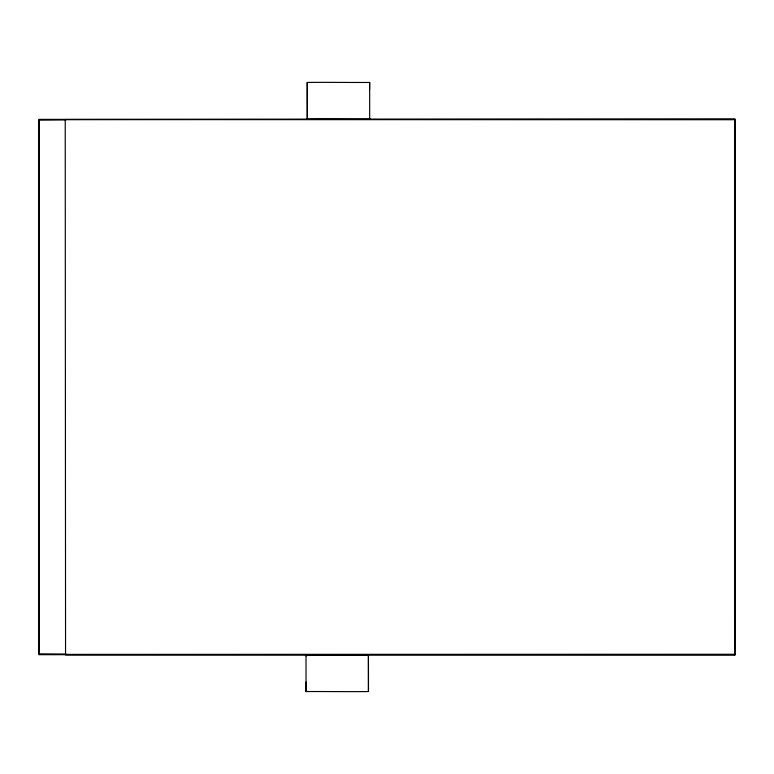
<?xml version="1.0" encoding="UTF-8"?>
<svg xmlns="http://www.w3.org/2000/svg" width="774" height="774" viewBox="0 0 774 774"><rect width="100%" height="100%" fill="white"/><g stroke="black" fill="none" stroke-linecap="round" stroke-linejoin="round"><path stroke-width="1.16" d="M306.117 682.01L306.049 691.55C326.599 691.434 347.845 691.801 368.463 691.54L368.434 654.93C347.787 654.988 326.531 654.785 306.001 654.843L306.049 691.55M307.239 82.45L307.278 119.157C327.876 118.886 349.171 119.283 369.691 119.157L369.653 82.45C349.103 82.566 327.857 82.199 307.239 82.45L307.268 119.061M369.595 89.678L369.653 82.45M735.077 654.272L65.925 654.378M735.077 654.717L38.816 654.688L38.729 119.39L735.184 119.312L734.855 654.939L65.558 654.91L65.229 119.506L734.961 119.09L734.961 654.91M65.925 119.612L735.077 119.728M65.887 119.951L39.135 120.173L39.135 653.827L65.887 654.049M369.566 118.025L369.682 119.235M306.02 654.756L306.136 655.975M368.463 691.54L368.414 654.843"/></g></svg>
